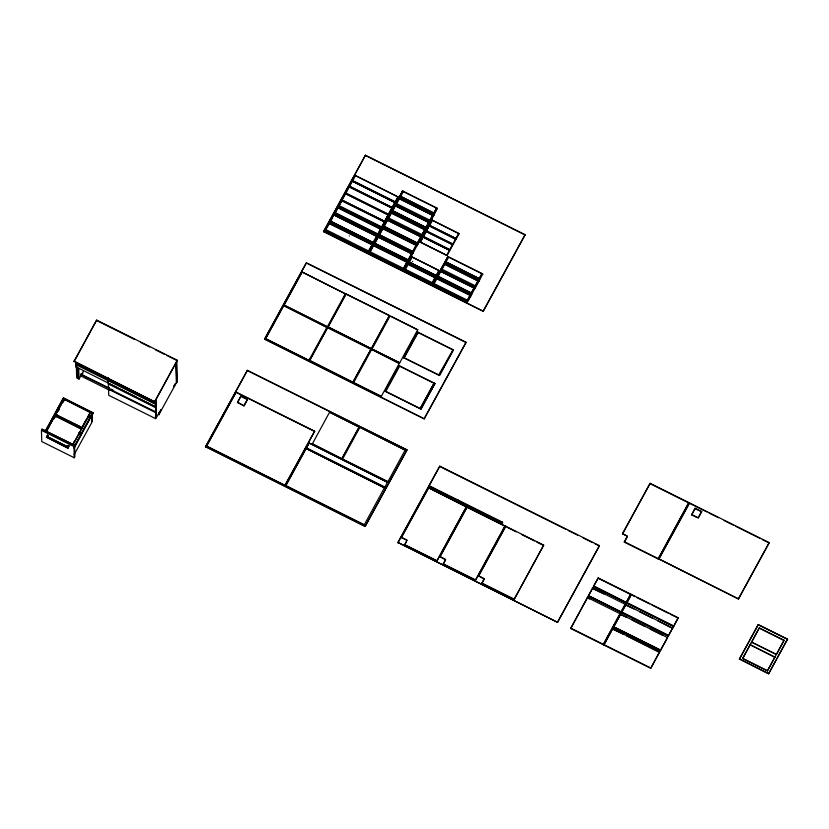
<?xml version="1.0" encoding="UTF-8"?>
<svg xmlns="http://www.w3.org/2000/svg" width="829" height="829" viewBox="0 0 829 829"><rect width="100%" height="100%" fill="white"/><g stroke="black" fill="none" stroke-linecap="round" stroke-linejoin="round"><path stroke-width="1.24" d="M41.45 430.759L41.751 441.567L74.278 457.763L74.89 456.634L74.579 445.277L42.051 429.08L41.46 430.717M108.713 380.19L108.34 381.102M108.837 380.252C108.516 377.35 107.853 384.262 108.102 377.506M108.723 388.614L155.935 412.023L155.583 418.624L108.723 395.288L108.33 381.153M75.947 363.527L155.21 403.744L155.085 400.904M155.79 406.915L155.406 412.262L155.893 411.308M612.476 629.128L612.693 628.496L603.864 644.993L650.724 668.329L678.236 617.781L631.377 594.445L626.859 602.704M620.465 614.548L620.693 613.926L613.74 626.921L660.599 650.257L667.5 637.688M76.04 366.864L154.287 406.231M73.978 446.935L74.486 446.023L41.968 429.826M108.371 379.972L108.257 378.532M108.205 381.06L108.444 383.423M108.423 384.469L108.941 383.547L118.081 388.096M108.765 388.438L109.013 388.003M108.568 389.609L109.065 388.138M613.657 626.786L660.568 650.071M668.526 635.553L621.657 612.185L625.874 604.486L625.646 605.108L633.822 608.89M612.641 628.703L659.583 651.843L650.724 668.329M626.859 602.776L673.78 626.237L678.236 617.781M75.967 367.029L76.175 363.403M108.464 380.21L108.806 379.495M108.692 380.242L108.267 380.915M155.313 403.547L155.655 402.821M619.988 614.02L603.211 644.672L570.684 628.475L587.502 597.429L587.295 597.989L589.709 598.942M625.17 604.579L621.087 612.02L588.476 595.657L592.694 587.958L592.528 588.569L603.864 593.968M593.678 586.176L598.196 577.927L630.724 594.124L603.211 644.672M593.865 586.134L626.268 602.579L630.724 594.124M620.03 613.719L587.481 597.564M625.211 604.279L592.662 588.124M412.614 261.663L412.531 261.373M659.542 651.946L659.376 652.444L626.361 635.75M626.89 602.621L673.77 626.019M668.588 635.346L672.754 627.822L672.506 628.444L657.822 620.838M667.449 637.542L620.641 614.134M672.63 628.102L625.822 604.683M74.061 361.247L96.651 320.098L177.333 360.283L154.764 401.868L74.061 361.247L154.764 401.868M74.082 361.693L96.651 320.098M45.263 431.215L63.532 397.92L92.796 412.759M45.885 430.365L63.532 397.92M48.144 426.831L49.367 424.614M50.579 422.396L54.237 415.733M55.46 413.516L63.346 398.096L92.993 412.852L74.144 448.24M54.952 415.619L46.414 431.432L54.952 415.619L81.667 429.153L54.963 415.857M90.713 412.396L82.175 428.22L55.481 414.925L64.02 399.101L90.724 412.645L64.02 399.101M55.481 414.925L64.02 399.35M53.978 418.863L55.481 416.117M55.999 415.184L56.279 414.676L80.817 426.904M58.123 411.319L59.346 409.08M63.045 402.355L64.548 399.609M55.875 417.039L57.108 414.79M69.139 445.909L68.04 448.188L46.445 437.152L47.543 435.152L48.393 435.577L47.75 437.049L67.636 446.955C67.418 444.448 70.403 446.676 68.289 445.764M46.445 437.443L47.543 435.152M80.91 375.029L80.496 375.786L109.366 390.158M76.278 363.206L76.693 377.9L79.045 379.071L83.48 370.998M47.75 437.049L48.393 435.577M67.636 446.955L68.289 445.484M80.682 429.391L81.916 427.142M73.48 442.841L74.714 440.603M78.403 433.878L79.636 431.64M81.138 428.894L80.879 430.013M81.656 427.951L89.936 413.505M82.548 426.334L86.237 419.609M87.459 417.37L90.195 412.386M73.501 443.463L80.268 431.132M81.656 428.914L73.107 444.479M79.967 434.624L81.18 432.406M89.097 417.982L90.309 415.754M74.579 445.277L41.947 429.267M73.916 447.152L92.786 412.49M74.113 447.245L92.993 412.852M91.584 421.951L91.615 415.174M74.123 454.686L92.392 421.401L92.216 414.997M154.754 401.433L177.333 360.283M155.583 418.624L156.204 417.495L155.707 399.775M155.22 417.008L156.401 417.588L159.386 412.148L159.023 414.894L158.981 413.163M159.551 412.168L160.971 409.588M173.686 386.418L175.106 383.837M159.572 412.614L160.981 410.034M173.696 386.863L175.116 384.283M159.427 413.692L176.753 382.117M205.519 446.634L247.384 370.345L407.06 449.857L365.206 526.415L205.519 446.634L365.206 526.415M264.544 339.071L306.409 262.772L466.095 342.294L424.23 418.852L264.544 339.071L424.23 418.852M323.569 231.509L365.444 155.21L525.12 234.721L483.255 311.289L323.569 231.509L483.255 311.289M205.519 446.904L247.384 370.345M264.555 339.341L306.409 262.772M323.579 231.768L365.444 155.21M206.504 446.075L236.12 392.107L314.657 431.204L285.041 485.442L206.504 446.075L285.041 485.442M327.009 327.154L308.927 360.377L265.539 338.771L283.622 305.549L327.02 327.424L283.622 305.549M345.434 293.57L327.362 326.792L283.974 305.186L302.046 271.964L345.444 293.839L302.046 271.964M324.564 230.939L325.009 230.13L368.397 251.736L367.952 252.679L324.564 230.939L367.952 252.679M328.854 223.125L325.424 229.509L328.854 223.125L372.242 244.731L367.558 252.482M329.59 222.825L329.641 221.685L373.029 243.291L372.2 244.172L329.59 222.825L333.88 215.012L375.34 235.788M330.056 220.939L333.486 214.68L376.874 236.286L373.444 242.679L330.056 220.939L373.444 242.679M380.438 229.167L376.832 235.737L333.828 214.058L334.274 213.25L377.661 234.845L334.274 213.25M380.822 229.094L378.076 234.234L334.688 212.628L337.434 207.488L380.822 229.229L337.434 207.488M337.776 206.867L338.222 206.048L381.609 227.654L381.164 228.607L337.776 206.867L381.164 228.607M338.636 205.302L341.382 200.297L384.77 222.037L382.024 227.042L338.636 205.437L341.382 200.297M206.514 446.334L236.12 392.107M265.539 338.771L283.632 305.818M283.974 305.186L302.057 272.233M324.564 231.073L325.009 230.13M329.196 222.628L329.641 221.685M330.056 221.074L333.486 214.68M333.828 214.193L334.274 213.374M334.688 212.628L337.434 207.623M337.776 207.001L338.222 206.048M388.148 214.96L385.122 221.54L341.724 199.934L345.548 193.613L388.148 214.835L384.718 221.219L388.148 214.835M348.936 186.67L345.506 193.064L388.894 214.67L392.324 208.276L348.936 186.805M395.412 202.649L392.666 207.789L349.278 186.183L352.024 181.043L395.412 202.784L352.024 181.043M398.5 197.022L395.754 202.162L352.366 180.556L355.113 175.416L398.5 197.157L355.113 175.416M328.854 223.26L324.958 231.405L326.191 229.167M334.222 214.39L337.828 207.955M345.548 193.613L342.118 199.872M349.32 186.732L345.89 193.126L388.5 214.338L391.92 207.955L349.32 186.867M327.414 226.939L329.248 223.457M329.6 222.96L332.046 218.493M334.232 214.514L337.227 209.043M341.175 201.851L338.17 207.323L341.776 200.763M237.498 402.345L240.928 396.096L247.477 399.35L244.058 405.868L237.498 402.345L244.058 405.868M237.508 402.614L240.928 396.096M244.047 405.599L247.477 399.35M388.49 214.203L391.92 207.955M372.2 244.172L376.49 236.358M325.424 229.384L368.812 251.114L372.242 244.731M376.832 235.737L377.661 234.845M309.58 360.439L327.662 327.486L371.05 349.092L352.967 382.314L309.58 360.439L352.967 382.314M328.004 326.854L346.087 293.901L389.485 315.507L371.402 348.729L328.004 326.854L371.402 348.729M407.775 262.43L403.951 268.482L407.775 262.43L403.495 270.513L368.615 253.135L373.288 245.249L369.465 251.446M373.237 244.431L377.527 236.617L412.407 253.985L408.127 262.068L373.237 244.431L374.024 244.959L374.47 244.006L407.785 260.731L407.733 261.736L408.562 260.99L408.127 262.068M417.039 245.539L412.759 253.622L377.879 236.255L382.552 228.369L379.122 234.752M421.671 237.094L417.391 245.177L382.511 227.809L387.184 219.923L383.754 226.307M387.133 219.105L390.739 212.535L425.629 230.172L422.023 236.742L387.143 219.374L387.972 218.483L387.526 219.302M429.567 222.711L425.971 229.55L391.091 212.172L394.687 205.343L392.335 210.68M395.029 204.722L398.635 198.152L433.526 215.789L429.919 222.359L395.039 204.981L395.868 204.1L395.423 204.918M437.463 208.328L433.868 215.167L398.987 197.789L402.583 190.96L400.231 196.297M309.58 360.708L327.662 327.486M328.015 327.123L346.087 293.901M368.615 253.135L372.895 245.052M373.247 244.7L377.527 236.617M377.879 236.255L382.159 228.172M382.511 227.809L386.791 219.726M387.143 219.374L390.739 212.535M391.091 212.172L394.687 205.343M395.039 204.981L398.635 198.152M398.987 197.789L402.583 190.96M368.998 253.073L369.444 252.254L368.604 252.876M373.288 245.249L369.858 251.643M373.63 244.628L374.076 243.819L373.63 244.762M374.49 243.063L377.92 236.814L374.49 243.198M378.262 236.317L378.314 235.177L378.262 236.317L379.102 235.571L412.417 252.151L412.365 253.291L412.801 252.348M379.122 234.617L382.552 228.369M383.34 226.928L382.905 227.871L383.35 227.063M383.754 226.182L387.184 219.923M391.92 211.291L391.485 212.245L391.93 211.426M392.335 210.545L395.081 205.54M399.816 196.908L399.371 197.862L399.816 197.043M400.231 196.162L402.977 191.157M388.386 217.872L391.133 212.732L388.003 217.675M396.283 203.488L399.029 198.349L395.889 203.292M403.153 269.176L369.838 252.451L369.392 253.27L402.707 269.985L403.143 269.042L402.697 269.85M373.682 245.446L370.252 251.829L403.557 268.42L406.987 262.037L373.288 245.384M408.2 259.974L411.619 253.591L408.2 259.974L374.884 243.394L378.314 237.135M379.516 234.949L382.946 228.566L416.251 245.146L412.832 251.539L379.516 234.814L412.832 251.539M417.049 243.716L416.604 244.659L417.049 243.716L383.734 227.125L383.288 227.934M384.148 226.504L387.578 220.12L420.894 236.711L417.464 243.094L384.148 226.379L417.464 243.094M421.681 235.405L388.366 218.68L387.92 219.498L421.236 236.213L421.681 235.27L421.236 236.078M425.629 228.079L425.184 229.022L425.629 228.079L392.314 211.488L391.868 212.307M392.728 210.877L395.474 205.737L428.78 222.327L426.044 227.457L392.728 210.742L426.044 227.457M429.577 221.022L396.262 204.297L395.816 205.115L429.132 221.83L429.567 220.887L429.121 221.695M433.515 213.695L433.08 214.638L433.515 213.695L400.21 197.105L399.765 197.924M400.625 196.494L403.371 191.354L436.676 207.944L433.93 213.074L400.625 196.359L433.93 213.074M406.987 262.037L403.557 268.42M407.34 261.539L407.785 260.731M411.972 253.104L412.417 252.151M412.821 251.405L416.251 245.146M417.453 242.959L420.894 236.711M426.033 227.322L428.78 222.327M433.93 212.939L436.676 207.944M422.096 234.648L424.831 229.519L422.096 234.648L388.78 218.068L391.526 213.063M429.992 220.265L432.728 215.136L429.992 220.265L396.676 203.685L399.423 198.68M285.031 485.183L314.657 431.204M403.485 270.244L403.536 269.238L403.495 270.513M412.407 253.985L408.583 260.171L412.023 253.923M417.443 243.902L416.987 244.721M422.013 236.472L422.075 235.467L422.023 236.742M426.023 228.276L425.567 229.084M429.909 222.089L429.961 221.084L429.919 222.359M433.909 213.892L433.463 214.701M412.759 253.622L413.194 252.544M417.391 245.177L417.826 244.099M425.619 229.902L422.489 234.845L425.236 229.84M425.971 229.55L426.407 228.472M433.515 215.519L430.375 220.462L433.121 215.457M433.868 215.167L434.303 214.089M384.542 487.587L364.232 524.871L285.694 485.773L306.005 448.479L384.542 487.856L306.005 448.479M387.557 482.084L384.884 487.224L306.357 448.126L309.03 442.976L387.568 482.343L309.03 442.976M285.694 485.773L306.015 448.748M306.357 448.126L309.03 443.246M404.148 270.7L404.583 269.757L432.272 283.539L431.826 284.482L404.137 270.565L431.826 284.482M407.744 264.005L404.998 269.135L432.686 282.927L435.422 277.788L407.744 264.14M435.38 277.228L438.987 270.534L435.38 277.228L408.49 263.84L408.531 262.565L436.22 276.347L408.531 262.565M439.37 270.596L436.634 275.736L408.946 261.943L411.692 256.814L439.38 270.731L411.692 256.814M422.676 236.928L419.93 242.068L447.09 255.591L449.836 250.451L422.676 237.063M425.764 231.301L423.018 236.441L450.178 249.964L452.924 244.824L425.764 231.436M456.012 239.198L453.266 244.337L426.116 230.814L428.852 225.675L456.012 239.332L428.852 225.675M459.1 233.571L456.354 238.711L429.204 225.177L431.94 220.048L459.1 233.705L431.94 220.048M423.07 236.99L420.324 242.13L423.07 236.99L449.442 250.265M426.158 231.364L423.412 236.503L426.158 231.364L452.53 244.628M408.49 263.84L412.086 257.27M312.253 444.054L329.579 412.21L359.226 426.966L341.9 458.81L312.253 443.784L341.9 458.81M352.967 382.045L371.05 349.092M371.392 348.46L389.485 315.507M399.391 363.195L381.309 396.417L353.631 382.635L371.703 349.413L399.391 363.465L371.703 349.413M417.816 329.61L399.733 362.833L372.055 349.05L390.138 315.828L417.826 329.88M449.442 250.13L446.696 255.259L420.324 241.995M452.53 244.503L449.784 249.633L423.412 236.369M434.437 278.948L431.432 284.42L435.038 277.725L408.137 264.327L404.531 270.896M435.38 277.104L436.22 276.347M432.479 284.679L436.085 278.109L470.965 295.746L467.369 302.316L432.479 284.948L433.318 284.067L432.873 284.875M474.903 288.295L471.307 295.124L436.427 277.756L440.023 270.917L437.681 276.254M440.365 270.295L443.971 263.726L478.861 281.363L475.255 287.932L440.375 270.565L441.204 269.674L440.759 270.492M482.799 273.912L479.203 280.741L444.323 263.373L447.919 256.534L445.567 261.871M432.479 284.948L436.085 278.109M436.427 277.756L440.023 270.917M440.375 270.565L443.971 263.726M444.323 263.373L447.919 256.534M436.821 277.819L436.873 276.679L437.215 278.016L437.65 277.062L470.965 293.653L470.913 294.792L471.359 293.849M437.671 276.119L440.417 271.114M444.717 263.435L444.758 262.296L445.111 263.632L445.546 262.679L478.861 279.269L478.81 280.409L479.255 279.466M445.567 261.736L448.313 256.731M433.733 283.445L436.468 278.306L433.339 283.249M441.629 269.062L444.365 263.923L441.235 268.865M467.017 300.979L433.712 284.254L433.266 285.072L466.572 301.787L467.017 300.844L466.572 301.663M438.075 276.451L440.81 271.311L474.126 287.901L471.38 293.031L438.064 276.316L471.38 293.031M474.913 286.596L441.598 269.871L441.152 270.689L474.468 287.404L474.913 286.461L474.468 287.269M445.961 262.068L448.707 256.928L482.012 273.518L479.276 278.648L445.961 261.933L479.276 278.648M341.89 458.551L359.226 426.966M405.236 449.878L387.91 481.722L342.553 459.142L359.879 427.298L405.236 450.137L359.879 427.298M421.008 409.101L420.614 408.645L434.935 383.444L421.008 409.101L385.019 391.184L399.34 365.724M403.443 357.33L417.37 331.942L453.37 349.869L439.443 375.516L403.443 357.6L404.231 357.859L418.158 332.47M385.019 391.184L398.946 365.527M403.443 357.6L417.37 331.942M403.837 357.527L417.764 332.139L403.837 357.662M399.733 365.921L385.796 391.443L420.22 408.583L434.147 383.06L399.34 365.848M470.52 294.596L470.965 293.653M471.38 292.906L474.126 287.901M478.416 280.212L478.861 279.269M479.266 278.523L482.012 273.518M467.432 300.222L470.178 295.093L467.432 300.222L434.127 283.642L436.873 278.637M475.328 285.839L478.074 280.71L475.328 285.839L442.012 269.259L444.758 264.254M467.359 302.046L467.411 301.041L467.369 302.316M475.255 287.663L475.307 286.658L475.255 287.932M470.965 295.487L467.825 300.419L470.571 295.425M471.307 295.124L471.753 294.046M478.851 281.104L475.722 286.036L478.468 281.031M479.203 280.741L479.639 279.663M420.22 408.448L434.147 383.06M438.655 374.998L452.976 349.807M421.008 408.842L434.935 383.444M439.443 375.516L453.37 349.869M365.195 526.156L407.06 449.857M424.22 418.583L466.095 342.294M483.255 311.02L525.12 234.721M397.92 542.446L439.784 466.147L599.46 545.658L557.606 622.351L397.92 542.446L557.606 622.351M397.93 542.84L439.784 466.147M401.309 537.368L428.52 487.773L466.478 506.674L436.873 561.046L404.604 544.985L406.998 540.207L401.309 537.368L406.998 540.207M428.862 487.151L429.546 485.898L457.888 500.011L457.214 501.659L428.862 487.151L457.214 501.659M401.319 537.772L427.909 489.307M428.873 487.545L429.546 485.898M404.604 544.985L406.407 541.7M457.204 501.265L457.888 500.011M457.857 501.586L458.541 500.333L502.581 522.27L501.908 523.918L457.857 501.586L501.908 523.918M457.867 501.991L458.541 500.333M436.873 561.046L466.478 506.674M439.919 556.601L467.131 507.006L505.089 525.907L475.483 580.269L443.214 564.207L445.608 559.43L439.919 556.601L445.619 559.834L443.214 564.207M439.93 556.995L467.131 507.006M501.897 523.524L502.581 522.27M475.483 580.269L505.089 525.907M478.53 575.823L505.742 526.228L543.7 545.13L514.094 599.502L481.825 583.429L484.219 578.663L478.53 575.823L484.229 579.056L481.825 583.429M478.54 576.217L505.742 526.228M514.094 599.502L543.7 545.13M557.596 621.957L599.46 545.658M622.496 533.648L650.123 483.307L688.858 502.592L658.153 558.964L624.32 542.114L627.398 536.094L622.496 533.648L627.408 536.487L624.32 542.114M570.684 628.475L598.196 577.927M622.506 534.042L650.123 483.307M603.864 644.993L631.377 594.445M658.153 558.964L688.858 502.592M658.806 558.891L689.521 502.923L769.229 542.612L738.525 598.984L658.806 558.891L738.525 598.984M658.817 559.285L689.521 502.923M697.137 517.597L691.687 514.882L695.106 508.229L701.645 511.493L698.225 518.135M691.687 514.882L695.106 508.229M701.645 511.493L698.215 517.742L691.666 514.488M738.515 598.579L769.229 542.612M739.416 658.962L758.286 624.558L787.54 639.128L768.67 673.79L739.416 658.962L768.67 673.79M739.427 659.221L758.286 624.558M750.017 645.066L742.608 658.578L759.281 627.916L784.079 640.268L776.68 654.04M751.261 642.817L759.281 627.916M743.737 659.138L767.405 670.93L784.079 640.268M767.405 670.93L774.866 657.065L750.069 644.713L774.877 657.324M768.67 673.521L787.54 639.128M593.782 586.082L626.237 602.393M588.538 595.647L621.056 611.843M621.781 612.051L668.588 635.46M155.748 406.158L155.303 407.08L155.707 403.547L77.315 364.511M75.802 364.605L155.417 404.158M41.678 430.438L74.123 446.655M108.682 384.107L155.406 407.536M108.744 389.319L155.686 412.593M612.527 629.107L624.071 634.61M620.496 614.569L626.361 617.201M365.444 155.479L525.13 234.99M402.583 191.23L437.474 208.597M433.526 213.83L400.21 197.105M398.977 197.53L433.857 214.898M398.645 198.421L433.526 215.789M394.697 205.613L429.577 222.98M425.629 228.213L392.314 211.488M391.081 211.913L425.961 229.281M390.749 212.804L425.629 230.172M386.801 219.996L421.681 237.363M342.926 201.333L384.376 221.84L380.77 228.41M447.929 256.803L482.81 274.171M417.049 243.84L383.734 227.125M382.501 227.55L417.381 244.918M382.169 228.441L417.049 245.809M478.861 279.404L445.546 262.679M478.416 280.078L445.111 263.632M443.981 263.995L478.861 281.363M334.688 212.493L378.076 234.234M412.417 252.285L379.102 235.571M333.828 214.058L377.216 235.799M411.972 252.969L378.656 236.514M377.537 236.876L412.417 254.244M440.033 271.187L474.913 288.554M408.189 259.85L374.884 243.394M329.196 222.504L372.584 244.234M407.329 261.415L374.024 244.959M470.965 293.787L437.65 277.062M329.248 223.581L371.848 244.669M372.905 245.322L407.785 262.689M470.52 294.471L437.215 278.016M436.085 278.378L470.965 295.746M307.58 263.622L466.095 342.553M346.097 294.16L388.345 315.196M391.298 316.668L416.666 329.31M417.381 332.211L453.37 350.128M438.645 374.863L404.231 357.859M650.133 483.701L688.878 502.996M689.531 503.317L706.857 511.949M709.168 513.099L718.411 517.7M724.183 520.571L733.427 525.182M735.737 526.332L759.996 538.404M762.307 539.555L768.079 542.435M695.116 508.623L701.655 511.887M283.964 304.927L327.362 326.792M327.673 327.745L371.06 349.351M398.946 365.786L434.945 383.713M265.529 338.512L308.927 360.377M624.31 541.72L658.143 558.57M758.297 624.828L787.55 639.397M247.394 370.604L405.909 449.546M439.795 466.551L565.917 529.348M568.238 530.498L577.492 535.109M583.274 537.99L592.528 542.601M594.849 543.751L599.471 546.062M359.237 427.236L329.579 412.21M759.291 628.185L784.089 640.537M96.661 320.543L134.702 339.486M140.464 342.356L149.686 346.947M155.448 349.817L164.67 354.408M166.971 355.558L176.194 360.149M429.557 486.302L457.898 500.405M458.551 500.737L502.592 522.664M236.13 392.366L314.657 431.474M466.489 507.079L428.52 487.773M467.141 507.4L505.099 526.301M506.902 527.203L516.104 531.783M521.856 534.643L534.508 540.943M536.809 542.093L542.56 544.954M240.938 396.355L247.488 399.619M598.206 578.321L630.734 594.517M631.387 594.839L634.817 596.548M637.097 597.688L649.677 603.947M651.957 605.087L667.956 613.056M670.246 614.196L678.246 618.175M742.597 658.309L767.405 670.661M626.755 603.284L673.614 626.62M593.502 586.818L626.102 602.963M639.542 611.74L652.112 617.999M306.347 447.857L384.884 487.224M668.433 636.061L621.574 612.662L668.361 636.185M588.321 596.269L620.848 612.465M632.071 620.04L644.641 626.299M650.361 629.149L662.931 635.408M660.433 650.63L613.574 627.304M79.242 365.299L80.03 365.682M88.993 370.148L107.708 379.475M110.848 381.039L113.148 382.179M118.91 385.05L128.122 389.63M133.873 392.5L139.635 395.371M120.371 389.236L136.37 397.205M138.65 398.345L154.65 406.314M108.982 388.013L81.625 374.646M110.723 388.988L113.48 390.355M80.444 374.066L109.324 388.438M84.371 376.76L86.682 377.91M404.593 544.58L436.862 560.653M443.204 563.813L475.473 579.875M481.815 583.036L514.084 599.098M285.694 485.504L364.232 524.871M570.673 628.081L603.201 644.278M603.854 644.599L650.713 667.936M92.164 413.422L93.024 413.847M91.605 421.008L92.392 421.401M80.579 426.956L56.911 415.433M55.47 414.676L82.175 428.22M47.543 435.443L48.393 435.857M47.74 436.759L67.636 446.665M46.445 437.152L68.04 448.188M660.433 650.568L613.501 627.429M620.911 612.341L588.321 596.331M458.706 233.374L455.96 238.244M456.354 238.711L429.204 225.177M455.618 239.001L452.872 243.871M453.266 244.337L426.116 230.814M436.634 275.736L408.946 261.943M435.774 277.29L408.086 263.508M395.754 202.162L352.366 180.556M399.733 362.833L372.055 349.05M392.666 207.789L349.278 186.183M388.542 215.157L345.154 193.551M385.122 221.54L341.724 199.934M387.91 481.722L342.553 459.142M381.309 396.417L353.631 382.635M355.506 175.613L352.75 180.484M352.418 181.24L349.662 186.11M176.836 361.662L177.385 381.433L176.774 382.552L176.214 362.791M175.81 363.807L176.349 382.863M155.904 399.806L156.401 417.588M82.724 372.739L82.755 373.931M82.03 373.63L82.071 375.174M78.765 369.06L79.045 379.071M77.543 367.05L77.864 378.49M75.605 362.263L75.657 364.18M73.978 446.955L74.278 457.763M56.279 414.676L56.289 415.298M341.9 205.24L341.9 205.24M349.31 236.006L349.392 235.985M395.008 202.328L392.272 207.457L395.008 202.328M398.107 196.691L395.36 201.83L398.107 196.691M429.246 225.737L426.5 230.876L429.246 225.737M432.334 220.11L429.588 225.25L432.334 220.11M776.307 654.433L751.509 642.081L776.307 654.433M626.092 602.89L593.574 586.694L626.092 602.89"/></g></svg>
